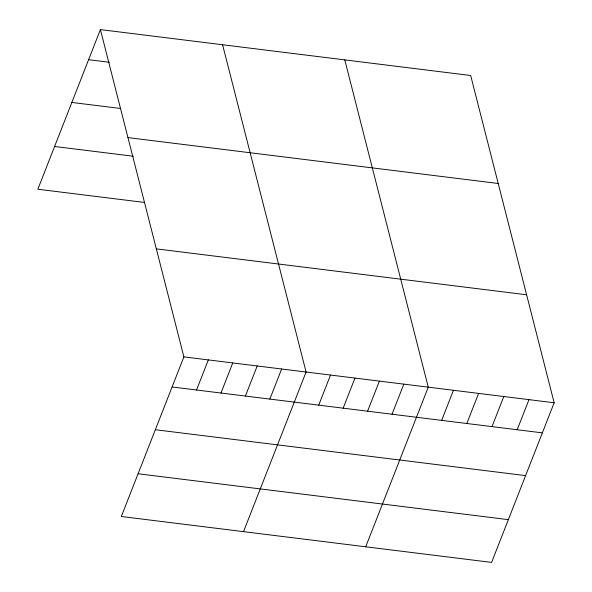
<?xml version="1.0" encoding="UTF-8"?>
<svg xmlns="http://www.w3.org/2000/svg" width="592" height="592" viewBox="0 0 592 592"><rect width="100%" height="100%" fill="white"/><g stroke="black" fill="none" stroke-linecap="round" stroke-linejoin="round"><path stroke-width="0.89" d="M100.403 29.6L183.89 356.88L121.33 516.505L491.597 562.4L554.156 402.767L470.67 75.495L100.403 29.6L37.844 189.233L144.648 202.464M196.537 390.002L208.325 359.906M220.971 393.029L232.767 362.933M245.406 396.055L257.202 365.967M269.848 399.089L281.637 368.994M243.519 531.653L306.079 372.02L222.592 44.748M318.725 405.143L330.514 375.054M343.16 408.177L354.956 378.081M367.595 411.203L379.391 381.107M392.037 414.23L403.825 384.141M365.708 546.793L428.268 387.168L344.781 59.888M441.654 420.379L453.442 390.291M466.829 423.502L478.625 393.406M492.011 426.625L503.799 396.529M517.186 429.74L528.982 399.652M88.608 59.696L109.424 62.271M71.854 102.438L120.731 108.499M127.953 137.603L498.22 183.49M54.597 146.483L133.341 156.244M156.34 248.877L526.606 294.772M183.89 356.88L554.156 402.767M172.094 386.968L542.361 432.863M155.341 429.718L525.615 475.613M138.084 473.763L508.35 519.65"/></g></svg>
